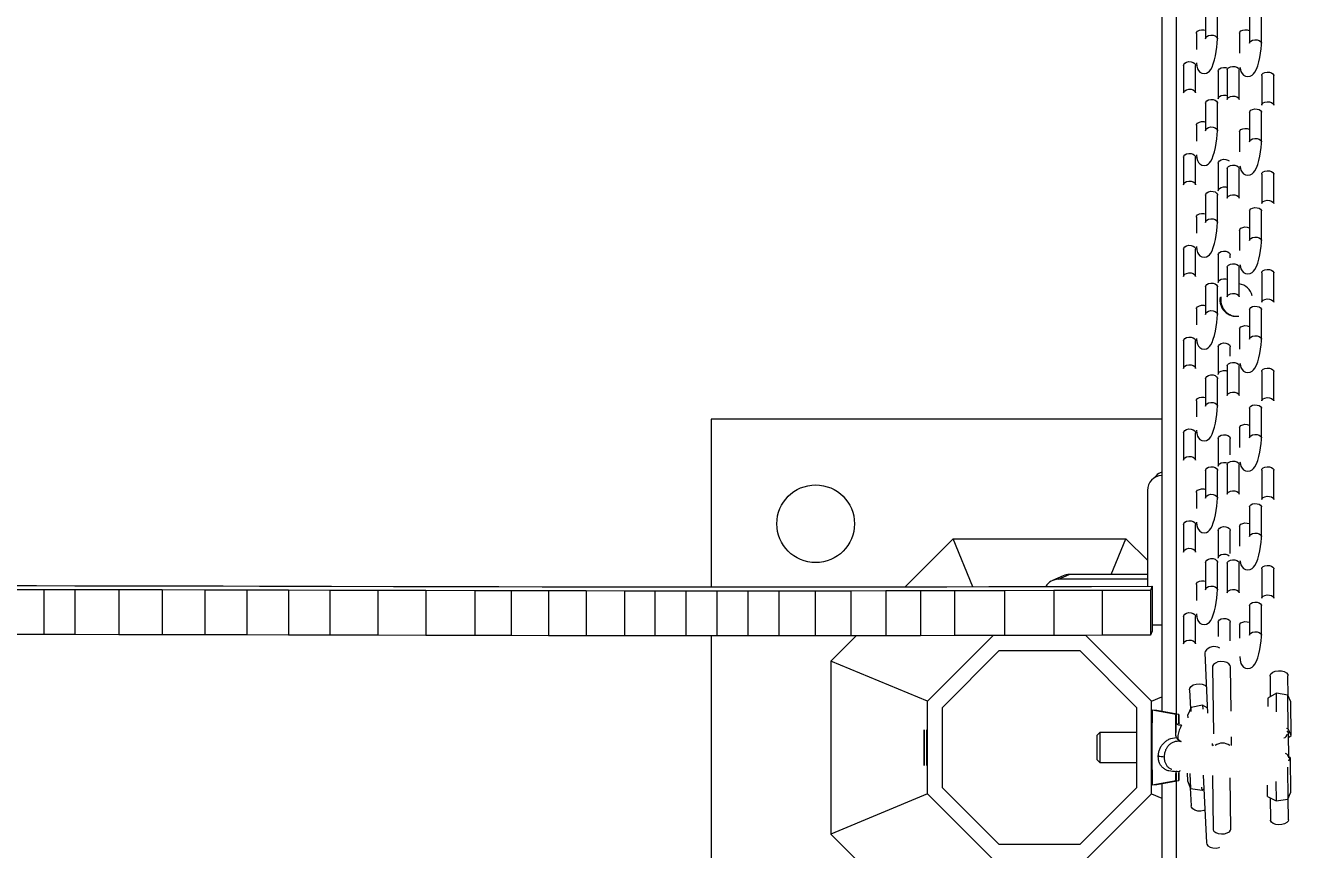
# Model space of a CAD drawing. Header units: millimetres. Extents: x -8045 to 6871, y -5915 to 5473.
# Drawn here: x -1066.6 to -641.7, y -220.4 to 55.8 of the extents above; entities that cross this region are included whole.
import ezdxf

# ---------------------------------------------------------------- set-up
doc = ezdxf.new("R2010")
doc.units = ezdxf.units.MM
for name, color, linetype in [('DIKOM_ОБЪЕКТ', 7, 'Continuous'), ('DIKOM_РАЗМЕР_ЗОНА', 7, 'Continuous'), ('DIKOM_РАЗМЕР_ОБЪЕКТА', 7, 'Continuous')]:
    doc.layers.add(name, color=color, linetype=linetype)
doc.styles.add('style1', font='arial.ttf', dxfattribs={"width": 0.8})
doc.dimstyles.new('1-50', dxfattribs={"dimtxt": 300, "dimasz": 200, "dimexe": 100, "dimexo": 0, "dimgap": 100, "dimtad": 1, "dimtxsty": 'style1', "dimcen": 200, "dimclrd": 7, "dimclre": 7, "dimclrt": 7, "dimadec": 1, "dimazin": 2, "dimtfac": 1, "dimtmove": 0, "dimatfit": 2, "dimfxl": 0, "dimlwd": 25, "dimlwe": 18, "dimarcsym": 0})

# ---------------------------------------------------------------- blocks, each defined once
blk = doc.blocks.new('*D10')
at = {"layer": 'Defpoints', "color": 0, "linetype": 'Continuous', "transparency": 16777216}
for p in [(-1653.81, 3474.95), (-5616.46, -3083.4), (491.01, -3083.4)]:
    blk.add_point(p, dxfattribs=at)
at = {"layer": 'DIKOM_РАЗМЕР_ОБЪЕКТА', "color": 7, "linetype": 'Continuous', "lineweight": 18, "transparency": 16777216}
for p, q in [((-1653.81, 3474.95), (-5716.46, 3474.95)), ((491.01, -3083.4), (-5716.46, -3083.4))]:
    blk.add_line(p, q, dxfattribs=at)
at = {"layer": 'DIKOM_РАЗМЕР_ОБЪЕКТА', "color": 7, "linetype": 'Continuous', "lineweight": 25, "transparency": 16777216}
blk.add_line((-5616.46, 3274.95), (-5616.46, -2883.4), dxfattribs=at)
at = {"layer": 'DIKOM_РАЗМЕР_ОБЪЕКТА', "color": 7, "linetype": 'Continuous', "transparency": 16777216}
for points in [[(-5649.79, 3274.95), (-5583.12, 3274.95), (-5616.46, 3474.95)], [(-5649.79, -2883.4), (-5583.12, -2883.4), (-5616.46, -3083.4)]]:
    blk.add_solid(points, dxfattribs=at)
at = {"layer": 'DIKOM_РАЗМЕР_ОБЪЕКТА', "color": 7, "linetype": 'Continuous', "lineweight": 15, "transparency": 16777216, "insert": (-5869.63, -1326.86), "char_height": 300, "attachment_point": 5, "rotation": 90, "style": 'style1'}
blk.add_mtext('6550', dxfattribs=at)
blk = doc.blocks.new('*D11')
at = {"layer": 'Defpoints', "color": 0, "transparency": 16777216}
for p in [(6870.85, -184.65), (-7019.6, -1388.73), (-7019.6, -5814.65)]:
    blk.add_point(p, dxfattribs=at)
at = {"layer": 'DIKOM_РАЗМЕР_ЗОНА', "color": 7, "lineweight": 18, "transparency": 16777216}
for p, q in [((6870.85, -184.65), (6870.85, -5914.65)), ((-7019.6, -1388.73), (-7019.6, -5914.65))]:
    blk.add_line(p, q, dxfattribs=at)
at = {"layer": 'DIKOM_РАЗМЕР_ЗОНА', "color": 7, "lineweight": 25, "transparency": 16777216}
blk.add_line((6670.85, -5814.65), (-6819.6, -5814.65), dxfattribs=at)
at = {"layer": 'DIKOM_РАЗМЕР_ЗОНА', "color": 7, "transparency": 16777216}
for points in [[(-6819.6, -5781.31), (-6819.6, -5847.98), (-7019.6, -5814.65)], [(6670.85, -5781.31), (6670.85, -5847.98), (6870.85, -5814.65)]]:
    blk.add_solid(points, dxfattribs=at)
at = {"layer": 'DIKOM_РАЗМЕР_ЗОНА', "color": 7, "transparency": 16777216, "insert": (-74.37, -5561.37), "char_height": 300, "attachment_point": 5, "style": 'style1'}
blk.add_mtext('13900', dxfattribs=at)
blk = doc.blocks.new('*D12')
at = {"layer": 'Defpoints', "color": 0, "transparency": 16777216}
for p in [(-2189.61, 5472.65), (-7595.21, -5084.97), (-495.58, -5084.97)]:
    blk.add_point(p, dxfattribs=at)
at = {"layer": 'DIKOM_РАЗМЕР_ЗОНА', "color": 7, "lineweight": 18, "transparency": 16777216}
for p, q in [((-2189.61, 5472.65), (-7695.21, 5472.65)), ((-495.58, -5084.97), (-7695.21, -5084.97))]:
    blk.add_line(p, q, dxfattribs=at)
at = {"layer": 'DIKOM_РАЗМЕР_ЗОНА', "color": 7, "lineweight": 25, "transparency": 16777216}
blk.add_line((-7595.21, 5272.65), (-7595.21, -4884.97), dxfattribs=at)
at = {"layer": 'DIKOM_РАЗМЕР_ЗОНА', "color": 7, "transparency": 16777216}
for points in [[(-7628.55, 5272.65), (-7561.88, 5272.65), (-7595.21, 5472.65)], [(-7628.55, -4884.97), (-7561.88, -4884.97), (-7595.21, -5084.97)]]:
    blk.add_solid(points, dxfattribs=at)
at = {"layer": 'DIKOM_РАЗМЕР_ЗОНА', "color": 7, "transparency": 16777216, "insert": (-7848.38, -1452.59), "char_height": 300, "attachment_point": 5, "rotation": 90, "style": 'style1'}
blk.add_mtext('10550', dxfattribs=at)

msp = doc.modelspace()

# ---------------------------------------------------------------- linework, layer by layer
at = {"layer": 'DIKOM_ОБЪЕКТ', "color": 7, "linetype": 'Continuous', "lineweight": 15}
for p, q in [((-685.854, 1413.843), (-685.854, -174.063)), ((-680.877, -174.94), (-680.877, 334.644)), ((-671.19, 60.528), (-671.19, 51.297)), ((-667.19, 51.297), (-667.19, 60.528)), ((-656.479, 59.774), (-656.479, 49.857)), ((-652.479, 49.857), (-652.479, 59.774)), ((-674.253, 53.114), (-674.253, 47.782)), ((-659.763, 53.276), (-659.763, 46.569)), ((-678.523, 42.415), (-678.523, 33.184)), ((-674.523, 33.184), (-674.523, 42.415)), ((-674.523, 42.415), (-674.523, 42.387)), ((-666.92, 40.458), (-666.92, 31.227)), ((-663.892, 40.921), (-663.892, 31.003)), ((-659.892, 31.003), (-659.892, 40.921)), ((-652.35, 39.072), (-652.35, 29.154)), ((-648.35, 29.154), (-648.35, 39.072)), ((-671.19, 29.759), (-671.19, 20.528)), ((-667.19, 20.528), (-667.19, 29.759)), ((-656.479, 26.716), (-656.479, 16.799)), ((-652.479, 16.799), (-652.479, 26.716)), ((-674.253, 22.345), (-674.253, 17.013)), ((-659.763, 20.218), (-659.763, 13.511)), ((-678.523, 11.646), (-678.523, 2.415)), ((-674.523, 2.415), (-674.523, 11.646)), ((-674.523, 11.646), (-674.523, 11.618)), ((-666.92, 9.688), (-666.92, 0.458)), ((-663.892, 7.863), (-663.892, -2.054)), ((-659.892, -2.054), (-659.892, 7.863)), ((-652.35, 6.014), (-652.35, -3.904)), ((-648.35, -3.904), (-648.35, 6.014)), ((-671.19, -1.011), (-671.19, -10.241)), ((-667.19, -10.241), (-667.19, -1.011)), ((-674.253, -8.424), (-674.253, -13.757)), ((-656.479, -6.341), (-656.479, -16.259)), ((-652.479, -16.259), (-652.479, -6.341)), ((-659.763, -12.84), (-659.763, -19.547)), ((-678.523, -19.123), (-678.523, -28.354)), ((-674.523, -28.354), (-674.523, -19.123)), ((-674.523, -19.123), (-674.523, -19.151)), ((-666.92, -21.081), (-666.92, -30.312)), ((-662.92, -22), (-662.92, -21.081)), ((-663.892, -25.195), (-663.892, -35.112)), ((-659.892, -35.112), (-659.892, -25.195)), ((-652.35, -27.044), (-652.35, -36.962)), ((-648.35, -36.962), (-648.35, -27.044)), ((-671.19, -31.78), (-671.19, -41.011)), ((-667.19, -41.011), (-667.19, -31.78)), ((-674.253, -39.193), (-674.253, -44.526)), ((-656.479, -39.399), (-656.479, -49.317)), ((-652.479, -49.317), (-652.479, -39.399)), ((-659.763, -45.898), (-659.763, -52.605)), ((-678.523, -49.893), (-678.523, -59.123)), ((-674.523, -59.123), (-674.523, -49.893)), ((-674.523, -49.893), (-674.523, -49.921)), ((-666.92, -51.85), (-666.92, -61.081)), ((-662.92, -55.057), (-662.92, -51.85)), ((-663.892, -58.253), (-663.892, -68.17)), ((-659.892, -68.17), (-659.892, -58.253)), ((-671.19, -62.549), (-671.19, -71.78)), ((-667.19, -71.78), (-667.19, -62.549)), ((-652.35, -60.102), (-652.35, -70.019)), ((-648.35, -70.019), (-648.35, -60.102)), ((-674.253, -69.963), (-674.253, -75.295)), ((-836.813, -76.157), (-836.813, -132.331)), ((-685.854, -76.157), (-836.813, -76.157)), ((-656.479, -72.457), (-656.479, -82.375)), ((-652.479, -82.375), (-652.479, -72.457)), ((-678.523, -80.662), (-678.523, -89.893)), ((-674.523, -89.893), (-674.523, -80.662)), ((-674.523, -80.662), (-674.523, -80.69)), ((-659.763, -78.955), (-659.763, -85.662)), ((-666.92, -82.619), (-666.92, -91.85)), ((-662.92, -88.115), (-662.92, -82.619)), ((-671.19, -93.318), (-671.19, -102.549)), ((-667.19, -102.549), (-667.19, -93.318)), ((-663.892, -91.311), (-663.892, -101.228)), ((-659.892, -101.228), (-659.892, -91.311)), ((-652.35, -93.16), (-652.35, -103.077)), ((-648.35, -103.077), (-648.35, -93.16)), ((-687.781, -95.054), (-689.18, -96.454)), ((-690.645, -99.99), (-690.645, -132.107)), ((-674.253, -100.732), (-674.253, -106.064)), ((-656.479, -105.515), (-656.479, -115.432)), ((-652.479, -115.432), (-652.479, -105.515)), ((-678.523, -111.431), (-678.523, -120.662)), ((-674.523, -120.662), (-674.523, -111.431)), ((-674.523, -111.431), (-674.523, -111.459)), ((-666.92, -113.388), (-666.92, -122.619)), ((-662.92, -121.173), (-662.92, -113.388)), ((-659.763, -112.013), (-659.763, -118.72)), ((-771.871, -132.286), (-755.789, -116.204)), ((-749.144, -132.244), (-755.789, -116.204)), ((-755.789, -116.204), (-697.837, -116.204)), ((-702.795, -128.172), (-697.837, -116.204)), ((-697.837, -116.204), (-690.645, -123.396)), ((-671.19, -124.088), (-671.19, -133.318)), ((-667.19, -133.318), (-667.19, -124.088)), ((-663.892, -124.368), (-663.892, -134.286)), ((-659.892, -134.286), (-659.892, -124.368)), ((-652.35, -126.218), (-652.35, -136.135)), ((-648.35, -136.135), (-648.35, -126.218)), ((-718.865, -128.602), (-722.463, -130.206)), ((-720.428, -129.773), (-716.834, -128.171)), ((-690.645, -129.774), (-720.428, -129.773)), ((-690.645, -128.172), (-716.834, -128.171)), ((-674.253, -131.501), (-674.253, -136.833)), ((-1075.757, -131.878), (-1062.807, -131.892)), ((-1060.372, -133.289), (-1070.904, -133.276)), ((-1062.807, -131.892), (-1049.973, -131.91)), ((-1050.035, -133.304), (-1060.372, -133.289)), ((-1060.372, -133.289), (-1060.372, -148.289)), ((-1035.245, -133.329), (-1050.035, -133.304)), ((-1050.035, -133.304), (-1050.035, -148.303)), ((-1049.973, -131.91), (-1037.378, -131.931)), ((-1037.378, -131.931), (-1024.888, -131.955)), ((-1020.745, -133.358), (-1035.245, -133.329)), ((-1035.245, -133.329), (-1035.245, -148.329)), ((-1024.888, -131.955), (-1012.596, -131.982)), ((-1006.483, -133.389), (-1020.745, -133.358)), ((-1020.745, -133.358), (-1020.745, -148.358)), ((-1012.596, -131.982), (-1000.311, -132.01)), ((-992.408, -133.423), (-1006.483, -133.389)), ((-1006.483, -133.389), (-1006.483, -148.389)), ((-1000.311, -132.01), (-988.153, -132.039)), ((-978.466, -133.458), (-992.408, -133.423)), ((-992.408, -133.423), (-992.408, -148.423)), ((-988.153, -132.039), (-964.028, -132.1)), ((-964.606, -133.493), (-978.466, -133.458)), ((-978.466, -133.458), (-978.466, -148.458)), ((-948.551, -133.534), (-964.606, -133.493)), ((-964.606, -133.493), (-964.606, -148.493)), ((-964.028, -132.1), (-943.265, -132.153)), ((-932.394, -133.573), (-948.551, -133.534)), ((-948.551, -133.534), (-948.551, -148.534)), ((-943.265, -132.153), (-922.286, -132.203)), ((-916.038, -133.611), (-932.394, -133.573)), ((-932.394, -133.573), (-932.394, -148.573)), ((-922.286, -132.203), (-907.994, -132.235)), ((-903.809, -133.638), (-916.038, -133.611)), ((-916.038, -133.611), (-916.038, -148.611)), ((-907.994, -132.235), (-893.443, -132.264)), ((-891.369, -133.662), (-903.809, -133.638)), ((-903.809, -133.638), (-903.809, -148.637)), ((-893.443, -132.264), (-878.599, -132.29)), ((-878.711, -133.683), (-891.369, -133.662)), ((-891.369, -133.662), (-891.369, -148.662)), ((-865.827, -133.701), (-878.711, -133.683)), ((-878.711, -133.683), (-878.711, -148.683)), ((-878.599, -132.29), (-865.805, -132.308)), ((-855.678, -133.712), (-865.827, -133.701)), ((-865.827, -133.701), (-865.827, -148.701)), ((-865.805, -132.308), (-852.778, -132.321)), ((-845.357, -133.72), (-855.678, -133.712)), ((-855.678, -133.712), (-855.678, -148.712)), ((-852.778, -132.321), (-843.752, -132.328)), ((-834.941, -133.725), (-845.357, -133.72)), ((-845.357, -133.72), (-845.357, -148.72)), ((-843.752, -132.328), (-834.647, -132.332)), ((-824.501, -133.726), (-834.941, -133.725)), ((-834.941, -133.725), (-834.941, -148.725)), ((-834.647, -132.332), (-825.514, -132.334)), ((-825.514, -132.334), (-816.578, -132.332)), ((-814.112, -133.723), (-824.501, -133.726)), ((-824.501, -133.726), (-824.501, -148.726)), ((-816.578, -132.332), (-807.675, -132.327)), ((-802.025, -133.716), (-814.112, -133.723)), ((-814.112, -133.723), (-814.112, -148.723)), ((-807.675, -132.327), (-798.85, -132.321)), ((-790.068, -133.704), (-802.025, -133.716)), ((-802.025, -133.716), (-802.025, -148.715)), ((-798.85, -132.321), (-785.41, -132.306)), ((-778.273, -133.688), (-790.068, -133.704)), ((-790.068, -133.704), (-790.068, -148.703)), ((-785.41, -132.306), (-772.216, -132.287)), ((-766.672, -133.669), (-778.273, -133.688)), ((-778.273, -133.688), (-778.273, -148.688)), ((-772.216, -132.287), (-757.892, -132.262)), ((-755.297, -133.648), (-766.672, -133.669)), ((-766.672, -133.669), (-766.672, -148.669)), ((-757.892, -132.262), (-743.836, -132.233)), ((-738.528, -133.614), (-755.297, -133.648)), ((-755.297, -133.648), (-755.297, -148.648)), ((-743.836, -132.233), (-730.014, -132.203)), ((-722.052, -133.576), (-738.528, -133.614)), ((-738.528, -133.614), (-738.528, -148.613)), ((-730.014, -132.203), (-709.42, -132.154)), ((-705.776, -133.536), (-722.052, -133.576)), ((-722.052, -133.576), (-722.052, -148.576)), ((-709.42, -132.154), (-689.029, -132.103)), ((-689.606, -133.495), (-705.776, -133.536)), ((-705.776, -133.536), (-705.776, -148.536)), ((-689.029, -132.103), (-689.606, -133.495)), ((-689.606, -133.495), (-689.606, -148.495)), ((-689.029, -132.103), (-689.029, -147.102)), ((-656.479, -138.573), (-656.479, -148.49)), ((-652.479, -148.49), (-652.479, -138.573)), ((-678.523, -142.2), (-678.523, -151.431)), ((-674.523, -151.431), (-674.523, -142.2)), ((-674.523, -142.2), (-674.523, -142.228)), ((-666.92, -144.158), (-666.92, -148.93)), ((-662.92, -150.383), (-662.92, -144.158)), ((-1060.372, -148.289), (-1070.904, -148.276)), ((-1050.035, -148.303), (-1060.372, -148.289)), ((-1035.245, -148.329), (-1050.035, -148.303)), ((-1020.745, -148.358), (-1035.245, -148.329)), ((-1006.483, -148.389), (-1020.745, -148.358)), ((-992.408, -148.423), (-1006.483, -148.389)), ((-978.466, -148.458), (-992.408, -148.423)), ((-964.606, -148.493), (-978.466, -148.458)), ((-948.551, -148.534), (-964.606, -148.493)), ((-932.394, -148.573), (-948.551, -148.534)), ((-916.038, -148.611), (-932.394, -148.573)), ((-903.809, -148.637), (-916.038, -148.611)), ((-891.369, -148.662), (-903.809, -148.637)), ((-878.711, -148.683), (-891.369, -148.662)), ((-865.827, -148.701), (-878.711, -148.683)), ((-855.678, -148.712), (-865.827, -148.701)), ((-845.357, -148.72), (-855.678, -148.712)), ((-834.941, -148.725), (-845.357, -148.72)), ((-802.025, -148.715), (-814.112, -148.723)), ((-790.068, -148.703), (-802.025, -148.715)), ((-796.766, -157.182), (-788.286, -148.701)), ((-778.273, -148.688), (-790.068, -148.703)), ((-766.672, -148.669), (-778.273, -148.688)), ((-755.297, -148.648), (-766.672, -148.669)), ((-742.346, -148.657), (-764.313, -170.624)), ((-738.528, -148.613), (-755.297, -148.648)), ((-742.346, -148.657), (-742.361, -148.621)), ((-711.28, -148.657), (-742.346, -148.657)), ((-722.052, -148.576), (-738.528, -148.613)), ((-705.776, -148.536), (-722.052, -148.576)), ((-711.28, -148.657), (-711.235, -148.549)), ((-689.313, -170.624), (-711.28, -148.657)), ((-689.606, -148.495), (-705.776, -148.536)), ((-689.029, -147.102), (-689.606, -148.495)), ((-689.029, -144.989), (-685.854, -144.989)), ((-659.763, -145.071), (-659.763, -149.546)), ((-836.813, -148.724), (-836.813, -223.589)), ((-824.501, -148.726), (-834.941, -148.725)), ((-814.112, -148.723), (-824.501, -148.726)), ((-796.766, -157.182), (-796.766, -215.133)), ((-764.313, -170.624), (-796.766, -157.182)), ((-759.313, -172.695), (-740.275, -153.657)), ((-740.275, -153.657), (-713.351, -153.657)), ((-713.351, -153.657), (-694.313, -172.695)), ((-671.345, -153.913), (-671.443, -154.455)), ((-671.443, -154.455), (-670.518, -174.676)), ((-668.817, -159.128), (-668.538, -181.577)), ((-662.632, -173.969), (-662.818, -159.053)), ((-649.581, -162.21), (-649.495, -169.114)), ((-643.499, -168.768), (-643.582, -162.136)), ((-689.313, -170.624), (-685.854, -169.191)), ((-676.548, -166.811), (-676.256, -173.201)), ((-647.463, -167.931), (-650.353, -169.613)), ((-650.353, -169.613), (-650.318, -172.43)), ((-647.386, -174.14), (-647.463, -167.931)), ((-643.591, -168.552), (-647.463, -167.931)), ((-643.451, -179.836), (-643.591, -168.552)), ((-642.609, -170.854), (-643.591, -168.552)), ((-764.313, -201.69), (-764.313, -170.624)), ((-759.313, -199.619), (-759.313, -172.695)), ((-694.313, -172.695), (-694.313, -199.619)), ((-689.313, -201.69), (-689.313, -170.624)), ((-681.081, -175.068), (-689.081, -173.657)), ((-680.152, -175.068), (-688.152, -173.657)), ((-676.052, -172.707), (-677.08, -175.194)), ((-672.17, -171.933), (-676.052, -172.707)), ((-675.989, -174.077), (-676.052, -172.707)), ((-672.17, -171.933), (-672.106, -173.324)), ((-670.6, -172.875), (-672.17, -171.933)), ((-642.469, -182.139), (-642.609, -170.854)), ((-680.127, -178.205), (-680.12, -177.437)), ((-677.032, -176.245), (-677.08, -175.194)), ((-706.581, -181.157), (-707.581, -182.157)), ((-694.313, -181.157), (-706.581, -181.157)), ((-680.245, -178.582), (-679.261, -178.63)), ((-662.49, -185.41), (-662.525, -182.546)), ((-643.451, -179.836), (-644.022, -179.745)), ((-642.469, -182.139), (-643.451, -179.836)), ((-643.241, -189.541), (-643.341, -181.481)), ((-643.326, -182.638), (-642.469, -182.139)), ((-669.021, -184.777), (-669.012, -185.505)), ((-707.581, -190.157), (-706.581, -191.157)), ((-706.581, -191.157), (-694.313, -191.157)), ((-643.314, -190.565), (-642.812, -189.496)), ((-642.812, -189.496), (-643.244, -189.276)), ((-642.812, -189.496), (-642.672, -201.336)), ((-680.025, -194.303), (-681.108, -194.198)), ((-680.717, -193.973), (-680.954, -194.246)), ((-677.377, -194.699), (-677.254, -197.347)), ((-676.457, -194.857), (-676.226, -199.834)), ((-671.96, -195.396), (-670.908, -218.046)), ((-643.782, -192.697), (-643.654, -203.428)), ((-740.275, -218.657), (-759.313, -199.619)), ((-694.313, -199.619), (-713.351, -218.657)), ((-689.081, -198.657), (-681.081, -197.247)), ((-688.162, -198.495), (-688.152, -198.657)), ((-688.152, -198.657), (-680.152, -197.247)), ((-685.854, -198.252), (-685.854, -1786.157)), ((-680.877, -706.768), (-680.877, -197.374)), ((-677.254, -197.347), (-676.226, -199.834)), ((-676.294, -199.671), (-676.014, -205.69)), ((-672.344, -200.411), (-672.387, -199.48)), ((-668.893, -195.511), (-668.68, -213.532)), ((-662.68, -213.461), (-662.884, -196.27)), ((-650.416, -202.577), (-650.461, -198.755)), ((-647.604, -197.477), (-647.526, -204.048)), ((-764.313, -201.69), (-796.766, -215.133)), ((-742.346, -223.657), (-764.313, -201.69)), ((-711.28, -223.657), (-689.313, -201.69)), ((-689.313, -201.69), (-685.854, -203.123)), ((-676.226, -199.834), (-672.344, -200.411)), ((-672.344, -200.411), (-671.746, -200.011)), ((-650.416, -202.577), (-647.526, -204.048)), ((-649.531, -203.027), (-649.443, -210.45)), ((-647.526, -204.048), (-643.654, -203.428)), ((-643.654, -203.428), (-642.672, -201.336)), ((-643.444, -210.378), (-643.529, -203.162)), ((-796.766, -215.133), (-788.273, -223.627)), ((-713.351, -218.657), (-740.275, -218.657))]:
    msp.add_line(p, q, dxfattribs=at)
at = {"layer": 'DIKOM_ОБЪЕКТ', "color": 7, "linetype": 'Continuous', "lineweight": 15, "flags": 128}
for points in [[(-674.253, 53.114), (-674.187, 53.44), (-673.845, 53.888), (-673.26, 54.219), (-672.522, 54.381), (-671.743, 54.35), (-671.19, 54.197)], [(-674.238, 43.249), (-674.122, 42.13), (-673.895, 41.302), (-673.584, 40.705), (-673.106, 40.182), (-672.434, 39.802), (-671.645, 39.671), (-670.898, 39.81), (-670.322, 40.114), (-669.864, 40.521), (-669.46, 41.052), (-669.015, 41.885), (-668.593, 42.956), (-668.192, 44.27), (-667.857, 45.659), (-667.582, 47.098), (-667.373, 48.54), (-667.24, 49.931), (-667.19, 51.297), (-667.19, 51.297)], [(-671.19, 51.297), (-671.124, 51.623), (-670.781, 52.071), (-670.196, 52.401), (-669.458, 52.563), (-668.679, 52.533), (-667.978, 52.314), (-667.462, 51.94), (-667.208, 51.468), (-667.19, 51.298)], [(-659.763, 53.276), (-659.687, 53.584), (-659.331, 53.975), (-658.736, 54.26), (-657.994, 54.395), (-657.216, 54.359), (-656.521, 54.159), (-656.479, 54.139)], [(-659.665, 41.839), (-659.633, 41.502), (-659.314, 40.337), (-658.972, 39.717), (-658.463, 39.182), (-657.771, 38.805), (-656.968, 38.68), (-656.202, 38.827), (-655.6, 39.146), (-655.106, 39.586), (-654.653, 40.186), (-654.15, 41.139), (-653.717, 42.261), (-653.318, 43.611), (-652.993, 45.032), (-652.743, 46.492), (-652.571, 47.942), (-652.486, 49.33), (-652.479, 49.857), (-652.479, 49.857)], [(-656.479, 49.856), (-656.402, 50.165), (-656.046, 50.556), (-655.452, 50.841), (-654.709, 50.975), (-653.931, 50.94), (-653.237, 50.739), (-652.731, 50.405), (-652.492, 49.987), (-652.479, 49.851)], [(-678.523, 42.415), (-678.457, 42.741), (-678.114, 43.189), (-677.529, 43.52), (-676.791, 43.682), (-676.012, 43.651)], [(-676.012, 43.651), (-675.311, 43.432), (-674.794, 43.058), (-674.541, 42.587), (-674.523, 42.415)], [(-666.92, 40.458), (-666.854, 40.784), (-666.512, 41.232), (-665.927, 41.562), (-665.189, 41.724), (-664.41, 41.693), (-663.807, 41.519)], [(-663.892, 40.921), (-663.815, 41.229), (-663.46, 41.62), (-662.865, 41.905), (-662.122, 42.039), (-661.344, 42.004), (-660.65, 41.803), (-660.145, 41.469), (-659.905, 41.051), (-659.892, 40.921)], [(-652.35, 39.072), (-652.274, 39.38), (-651.918, 39.771), (-651.323, 40.055), (-650.58, 40.19), (-649.803, 40.155), (-649.108, 39.954), (-648.603, 39.619), (-648.363, 39.201), (-648.35, 39.072)], [(-678.523, 33.183), (-678.457, 33.511), (-678.114, 33.959), (-677.529, 34.289), (-676.791, 34.451), (-676.012, 34.42), (-675.311, 34.201), (-674.794, 33.827), (-674.541, 33.356), (-674.523, 33.194)], [(-671.19, 29.759), (-671.124, 30.085), (-670.781, 30.533), (-670.196, 30.863), (-669.458, 31.025), (-668.679, 30.994)], [(-668.679, 30.994), (-667.978, 30.775), (-667.462, 30.402), (-667.208, 29.93), (-667.19, 29.759)], [(-666.92, 31.208), (-666.854, 31.553), (-666.512, 32.001), (-665.927, 32.331), (-665.189, 32.493), (-664.41, 32.463), (-663.892, 32.323)], [(-663.892, 31.003), (-663.815, 31.312), (-663.46, 31.703), (-662.865, 31.987), (-662.122, 32.122), (-661.344, 32.087), (-660.65, 31.886), (-660.145, 31.551), (-659.905, 31.133), (-659.892, 30.999)], [(-652.35, 29.154), (-652.274, 29.462), (-651.918, 29.853), (-651.323, 30.138), (-650.58, 30.273), (-649.803, 30.237), (-649.108, 30.037), (-648.603, 29.702), (-648.363, 29.284), (-648.35, 29.155)], [(-656.479, 26.716), (-656.402, 27.025), (-656.046, 27.416), (-655.452, 27.7), (-654.709, 27.835), (-653.931, 27.799)], [(-653.931, 27.799), (-653.237, 27.599), (-652.731, 27.264), (-652.492, 26.846), (-652.479, 26.716)], [(-674.253, 22.345), (-674.187, 22.671), (-673.845, 23.119), (-673.26, 23.449), (-672.522, 23.611), (-671.743, 23.581), (-671.19, 23.427)], [(-671.19, 20.528), (-671.124, 20.854), (-670.781, 21.302), (-670.196, 21.632), (-669.458, 21.794), (-668.679, 21.763), (-667.978, 21.545), (-667.462, 21.171), (-667.208, 20.699), (-667.19, 20.528)], [(-659.763, 20.218), (-659.687, 20.526), (-659.331, 20.917), (-658.736, 21.202), (-657.994, 21.337), (-657.216, 21.301), (-656.521, 21.101), (-656.479, 21.081)], [(-674.238, 12.48), (-674.122, 11.361), (-673.895, 10.533), (-673.584, 9.936), (-673.106, 9.412), (-672.434, 9.032), (-671.645, 8.902), (-670.898, 9.041), (-670.322, 9.345), (-669.864, 9.752), (-669.46, 10.283), (-669.015, 11.115), (-668.593, 12.187), (-668.192, 13.5), (-667.857, 14.89), (-667.582, 16.329), (-667.373, 17.771), (-667.24, 19.162), (-667.19, 20.528), (-667.19, 20.528)], [(-656.479, 16.798), (-656.402, 17.107), (-656.046, 17.498), (-655.452, 17.783), (-654.709, 17.918), (-653.931, 17.882), (-653.237, 17.682), (-652.731, 17.347), (-652.492, 16.929), (-652.479, 16.793)], [(-678.523, 11.646), (-678.457, 11.972), (-678.114, 12.42), (-677.529, 12.75), (-676.791, 12.912), (-676.012, 12.882)], [(-676.012, 12.882), (-675.311, 12.663), (-674.794, 12.289), (-674.541, 11.817), (-674.523, 11.646)], [(-659.665, 8.781), (-659.633, 8.445), (-659.314, 7.279), (-658.972, 6.659), (-658.463, 6.124), (-657.771, 5.747), (-656.968, 5.622), (-656.202, 5.769), (-655.6, 6.088), (-655.106, 6.529), (-654.653, 7.128), (-654.15, 8.081), (-653.717, 9.203), (-653.318, 10.553), (-652.993, 11.974), (-652.743, 13.434), (-652.571, 14.884), (-652.486, 16.272), (-652.479, 16.799), (-652.479, 16.799)], [(-666.92, 9.688), (-666.854, 10.015), (-666.512, 10.463), (-665.927, 10.793), (-665.189, 10.955), (-664.41, 10.924), (-663.709, 10.705), (-663.285, 10.424)], [(-663.892, 7.863), (-663.815, 8.171), (-663.46, 8.562), (-662.865, 8.847), (-662.122, 8.982), (-661.344, 8.946), (-660.65, 8.746), (-660.145, 8.411), (-659.905, 7.993), (-659.892, 7.863)], [(-652.35, 6.014), (-652.274, 6.322), (-651.918, 6.713), (-651.323, 6.997), (-650.58, 7.132), (-649.803, 7.097), (-649.108, 6.896), (-648.603, 6.562), (-648.363, 6.143), (-648.35, 6.014)], [(-678.523, 2.414), (-678.457, 2.741), (-678.114, 3.189), (-677.529, 3.52), (-676.791, 3.682), (-676.012, 3.651), (-675.311, 3.432), (-674.794, 3.058), (-674.541, 2.587), (-674.523, 2.425)], [(-671.19, -1.011), (-671.124, -0.684), (-670.781, -0.236), (-670.196, 0.094), (-669.458, 0.256), (-668.679, 0.225)], [(-668.679, 0.225), (-667.978, 0.006), (-667.462, -0.368), (-667.208, -0.839), (-667.19, -1.011)], [(-666.92, 0.439), (-666.854, 0.784), (-666.512, 1.232), (-665.927, 1.562), (-665.189, 1.724), (-664.41, 1.693), (-663.892, 1.554)], [(-663.892, -2.055), (-663.815, -1.746), (-663.46, -1.355), (-662.865, -1.071), (-662.122, -0.936), (-661.344, -0.971), (-660.65, -1.172), (-660.145, -1.506), (-659.905, -1.925), (-659.892, -2.059)], [(-652.35, -3.904), (-652.274, -3.595), (-651.918, -3.204), (-651.323, -2.92), (-650.58, -2.785), (-649.803, -2.821), (-649.108, -3.021), (-648.603, -3.356), (-648.363, -3.774), (-648.35, -3.903)], [(-674.253, -8.424), (-674.187, -8.098), (-673.845, -7.65), (-673.26, -7.32), (-672.522, -7.158), (-671.743, -7.189), (-671.19, -7.342)], [(-656.479, -6.341), (-656.402, -6.033), (-656.046, -5.642), (-655.452, -5.358), (-654.709, -5.223), (-653.931, -5.258)], [(-653.931, -5.258), (-653.237, -5.459), (-652.731, -5.794), (-652.492, -6.212), (-652.479, -6.341)], [(-674.238, -18.29), (-674.122, -19.408), (-673.895, -20.236), (-673.584, -20.834), (-673.106, -21.357), (-672.434, -21.737), (-671.645, -21.868), (-670.898, -21.728), (-670.322, -21.424), (-669.864, -21.017), (-669.46, -20.486), (-669.015, -19.654), (-668.593, -18.582), (-668.192, -17.269), (-667.857, -15.88), (-667.582, -14.44), (-667.373, -12.998), (-667.24, -11.608), (-667.19, -10.241), (-667.19, -10.241)], [(-671.19, -10.242), (-671.124, -9.915), (-670.781, -9.467), (-670.196, -9.137), (-669.458, -8.975), (-668.679, -9.006), (-667.978, -9.225), (-667.462, -9.598), (-667.208, -10.07), (-667.19, -10.241)], [(-659.763, -12.84), (-659.687, -12.531), (-659.331, -12.14), (-658.736, -11.856), (-657.994, -11.721), (-657.216, -11.757), (-656.521, -11.957), (-656.479, -11.977)], [(-659.665, -24.276), (-659.633, -24.613), (-659.314, -25.779), (-658.972, -26.399), (-658.463, -26.934), (-657.771, -27.311), (-656.968, -27.436), (-656.202, -27.289), (-655.6, -26.969), (-655.106, -26.529), (-654.653, -25.93), (-654.15, -24.977), (-653.717, -23.854), (-653.318, -22.505), (-652.993, -21.083), (-652.743, -19.624), (-652.571, -18.174), (-652.486, -16.786), (-652.479, -16.259), (-652.479, -16.259)], [(-656.479, -16.26), (-656.402, -15.951), (-656.046, -15.56), (-655.452, -15.275), (-654.709, -15.14), (-653.931, -15.176), (-653.237, -15.376), (-652.731, -15.711), (-652.492, -16.129), (-652.479, -16.264)], [(-678.523, -19.123), (-678.457, -18.797), (-678.114, -18.349), (-677.529, -18.019), (-676.791, -17.857), (-676.012, -17.888)], [(-676.012, -17.888), (-675.311, -18.107), (-674.794, -18.48), (-674.541, -18.952), (-674.523, -19.123)], [(-666.92, -21.081), (-666.854, -20.755), (-666.512, -20.307), (-665.927, -19.976), (-665.189, -19.814), (-664.41, -19.845), (-663.709, -20.064), (-663.192, -20.438), (-662.939, -20.909), (-662.92, -21.081)], [(-663.892, -25.195), (-663.815, -24.887), (-663.46, -24.496), (-662.865, -24.211), (-662.122, -24.076), (-661.344, -24.112), (-660.65, -24.312), (-660.145, -24.647), (-659.905, -25.065), (-659.892, -25.195)], [(-678.523, -28.355), (-678.457, -28.028), (-678.114, -27.58), (-677.529, -27.25), (-676.791, -27.088), (-676.012, -27.118), (-675.311, -27.337), (-674.794, -27.711), (-674.541, -28.183), (-674.523, -28.344)], [(-666.92, -30.331), (-666.854, -29.985), (-666.512, -29.537), (-665.927, -29.207), (-665.189, -29.045), (-664.41, -29.076), (-663.892, -29.216)], [(-652.35, -27.044), (-652.274, -26.736), (-651.918, -26.345), (-651.323, -26.06), (-650.58, -25.926), (-649.803, -25.961), (-649.108, -26.162), (-648.603, -26.496), (-648.363, -26.914), (-648.35, -27.044)], [(-671.19, -31.78), (-671.124, -31.454), (-670.781, -31.006), (-670.196, -30.675), (-669.458, -30.513), (-668.679, -30.544)], [(-668.679, -30.544), (-667.978, -30.763), (-667.462, -31.137), (-667.208, -31.608), (-667.19, -31.78)], [(-674.253, -39.194), (-674.187, -38.867), (-673.845, -38.419), (-673.26, -38.089), (-672.522, -37.927), (-671.743, -37.958), (-671.19, -38.111)], [(-663.892, -35.113), (-663.815, -34.804), (-663.46, -34.413), (-662.865, -34.128), (-662.122, -33.994), (-661.344, -34.029), (-660.65, -34.23), (-660.145, -34.564), (-659.905, -34.983), (-659.892, -35.117)], [(-652.35, -36.961), (-652.274, -36.653), (-651.918, -36.262), (-651.323, -35.978), (-650.58, -35.843), (-649.803, -35.878), (-649.108, -36.079), (-648.603, -36.414), (-648.363, -36.832), (-648.35, -36.961)], [(-674.238, -49.059), (-674.122, -50.177), (-673.895, -51.006), (-673.584, -51.603), (-673.106, -52.126), (-672.434, -52.506), (-671.645, -52.637), (-670.898, -52.497), (-670.322, -52.193), (-669.864, -51.786), (-669.46, -51.255), (-669.015, -50.423), (-668.593, -49.352), (-668.192, -48.038), (-667.857, -46.649), (-667.582, -45.21), (-667.373, -43.768), (-667.24, -42.377), (-667.19, -41.011), (-667.19, -41.011)], [(-671.19, -41.011), (-671.124, -40.684), (-670.781, -40.236), (-670.196, -39.906), (-669.458, -39.744), (-668.679, -39.775), (-667.978, -39.994), (-667.462, -40.368), (-667.208, -40.839), (-667.19, -41.01)], [(-656.479, -39.399), (-656.402, -39.091), (-656.046, -38.7), (-655.452, -38.416), (-654.709, -38.281), (-653.931, -38.316)], [(-653.931, -38.316), (-653.237, -38.517), (-652.731, -38.851), (-652.492, -39.27), (-652.479, -39.399)], [(-659.763, -45.897), (-659.687, -45.589), (-659.331, -45.198), (-658.736, -44.914), (-657.994, -44.779), (-657.216, -44.814), (-656.521, -45.015), (-656.479, -45.034)], [(-678.523, -49.893), (-678.457, -49.566), (-678.114, -49.118), (-677.529, -48.788), (-676.791, -48.626), (-676.012, -48.657)], [(-676.012, -48.657), (-675.311, -48.876), (-674.794, -49.25), (-674.541, -49.721), (-674.523, -49.893)], [(-666.92, -51.85), (-666.854, -51.524), (-666.512, -51.076), (-665.927, -50.746), (-665.189, -50.584), (-664.41, -50.614), (-663.709, -50.833), (-663.192, -51.207), (-662.939, -51.679), (-662.92, -51.85)], [(-659.665, -57.334), (-659.633, -57.671), (-659.314, -58.836), (-658.972, -59.457), (-658.463, -59.992), (-657.771, -60.369), (-656.968, -60.494), (-656.202, -60.347), (-655.6, -60.027), (-655.106, -59.587), (-654.653, -58.987), (-654.15, -58.035), (-653.717, -56.912), (-653.318, -55.563), (-652.993, -54.141), (-652.743, -52.682), (-652.571, -51.232), (-652.486, -49.844), (-652.479, -49.317), (-652.479, -49.317)], [(-656.479, -49.317), (-656.402, -49.008), (-656.046, -48.618), (-655.452, -48.333), (-654.709, -48.198), (-653.931, -48.234), (-653.237, -48.434), (-652.731, -48.769), (-652.492, -49.187), (-652.479, -49.322)], [(-678.523, -59.124), (-678.457, -58.797), (-678.114, -58.349), (-677.529, -58.019), (-676.791, -57.857), (-676.012, -57.888), (-675.311, -58.107), (-674.794, -58.48), (-674.541, -58.952), (-674.523, -59.114)], [(-663.892, -58.253), (-663.815, -57.944), (-663.46, -57.553), (-662.865, -57.269), (-662.122, -57.134), (-661.344, -57.17), (-660.65, -57.37), (-660.145, -57.705), (-659.905, -58.123), (-659.892, -58.253)], [(-652.35, -60.102), (-652.274, -59.794), (-651.918, -59.403), (-651.323, -59.118), (-650.58, -58.983), (-649.803, -59.019), (-649.108, -59.219), (-648.603, -59.554), (-648.363, -59.972), (-648.35, -60.102)], [(-671.19, -62.549), (-671.124, -62.223), (-670.781, -61.775), (-670.196, -61.445), (-669.458, -61.283), (-668.679, -61.313)], [(-668.679, -61.313), (-667.978, -61.532), (-667.462, -61.906), (-667.208, -62.378), (-667.19, -62.549)], [(-666.92, -61.1), (-666.854, -60.755), (-666.512, -60.307), (-665.927, -59.976), (-665.189, -59.814), (-664.41, -59.845), (-663.892, -59.985)], [(-663.892, -68.171), (-663.815, -67.862), (-663.46, -67.471), (-662.865, -67.186), (-662.122, -67.052), (-661.344, -67.087), (-660.65, -67.287), (-660.145, -67.622), (-659.905, -68.04), (-659.892, -68.175)], [(-674.253, -69.963), (-674.187, -69.636), (-673.845, -69.188), (-673.26, -68.858), (-672.522, -68.696), (-671.743, -68.727), (-671.19, -68.88)], [(-674.238, -79.828), (-674.122, -80.947), (-673.895, -81.775), (-673.584, -82.372), (-673.106, -82.895), (-672.434, -83.275), (-671.645, -83.406), (-670.898, -83.267), (-670.322, -82.963), (-669.864, -82.555), (-669.46, -82.024), (-669.015, -81.192), (-668.593, -80.121), (-668.192, -78.807), (-667.857, -77.418), (-667.582, -75.979), (-667.373, -74.537), (-667.24, -73.146), (-667.19, -71.78), (-667.19, -71.78)], [(-671.19, -71.78), (-671.124, -71.454), (-670.781, -71.006), (-670.196, -70.675), (-669.458, -70.513), (-668.679, -70.544), (-667.978, -70.763), (-667.462, -71.137), (-667.208, -71.608), (-667.19, -71.779)], [(-656.479, -72.457), (-656.402, -72.149), (-656.046, -71.758), (-655.452, -71.473), (-654.709, -71.339), (-653.931, -71.374)], [(-653.931, -71.374), (-653.237, -71.575), (-652.731, -71.909), (-652.492, -72.328), (-652.479, -72.457)], [(-652.35, -70.019), (-652.274, -69.711), (-651.918, -69.32), (-651.323, -69.036), (-650.58, -68.901), (-649.803, -68.936), (-649.108, -69.137), (-648.603, -69.472), (-648.363, -69.89), (-648.35, -70.019)], [(-678.523, -80.662), (-678.457, -80.336), (-678.114, -79.888), (-677.529, -79.557), (-676.791, -79.395), (-676.012, -79.426)], [(-676.012, -79.426), (-675.311, -79.645), (-674.794, -80.019), (-674.541, -80.49), (-674.523, -80.662)], [(-659.763, -78.955), (-659.687, -78.647), (-659.331, -78.256), (-658.736, -77.972), (-657.994, -77.837), (-657.216, -77.872), (-656.521, -78.073), (-656.479, -78.092)], [(-666.92, -82.619), (-666.854, -82.293), (-666.512, -81.845), (-665.927, -81.515), (-665.189, -81.353), (-664.41, -81.384), (-663.709, -81.603), (-663.192, -81.976), (-662.939, -82.448), (-662.92, -82.619)], [(-659.665, -90.392), (-659.633, -90.729), (-659.314, -91.894), (-658.972, -92.514), (-658.463, -93.049), (-657.771, -93.427), (-656.968, -93.551), (-656.202, -93.405), (-655.6, -93.085), (-655.106, -92.645), (-654.653, -92.045), (-654.15, -91.092), (-653.717, -89.97), (-653.318, -88.62), (-652.993, -87.199), (-652.743, -85.74), (-652.571, -84.29), (-652.486, -82.902), (-652.479, -82.375), (-652.479, -82.375)], [(-656.479, -82.375), (-656.402, -82.066), (-656.046, -81.675), (-655.452, -81.391), (-654.709, -81.256), (-653.931, -81.292), (-653.237, -81.492), (-652.731, -81.827), (-652.492, -82.245), (-652.479, -82.38)], [(-678.523, -89.894), (-678.457, -89.566), (-678.114, -89.118), (-677.529, -88.788), (-676.791, -88.626), (-676.012, -88.657), (-675.311, -88.876), (-674.794, -89.25), (-674.541, -89.721), (-674.523, -89.883)], [(-671.19, -93.318), (-671.124, -92.992), (-670.781, -92.544), (-670.196, -92.214), (-669.458, -92.052), (-668.679, -92.083)], [(-668.679, -92.083), (-667.978, -92.302), (-667.462, -92.675), (-667.208, -93.147), (-667.19, -93.318)], [(-666.92, -91.869), (-666.854, -91.524), (-666.512, -91.076), (-665.927, -90.746), (-665.189, -90.584), (-664.41, -90.614), (-663.819, -90.783)], [(-663.892, -91.311), (-663.815, -91.002), (-663.46, -90.611), (-662.865, -90.327), (-662.122, -90.192), (-661.344, -90.228), (-660.65, -90.428), (-660.145, -90.763), (-659.905, -91.181), (-659.892, -91.311)], [(-652.35, -93.16), (-652.274, -92.852), (-651.918, -92.461), (-651.323, -92.176), (-650.58, -92.041), (-649.803, -92.077), (-649.108, -92.277), (-648.603, -92.612), (-648.363, -93.03), (-648.35, -93.16)], [(-674.253, -100.732), (-674.187, -100.406), (-673.845, -99.958), (-673.26, -99.628), (-672.522, -99.466), (-671.743, -99.496), (-671.19, -99.65)], [(-671.19, -102.549), (-671.124, -102.223), (-670.781, -101.775), (-670.196, -101.445), (-669.458, -101.283), (-668.679, -101.313), (-667.978, -101.532), (-667.462, -101.906), (-667.208, -102.378), (-667.19, -102.549)], [(-663.892, -101.229), (-663.815, -100.92), (-663.46, -100.529), (-662.865, -100.244), (-662.122, -100.109), (-661.344, -100.145), (-660.65, -100.345), (-660.145, -100.68), (-659.905, -101.098), (-659.892, -101.233)], [(-652.35, -103.077), (-652.274, -102.769), (-651.918, -102.378), (-651.323, -102.093), (-650.58, -101.959), (-649.803, -101.994), (-649.108, -102.195), (-648.603, -102.529), (-648.363, -102.948), (-648.35, -103.077)], [(-674.238, -110.597), (-674.122, -111.716), (-673.895, -112.544), (-673.584, -113.141), (-673.106, -113.665), (-672.434, -114.045), (-671.645, -114.175), (-670.898, -114.036), (-670.322, -113.732), (-669.864, -113.325), (-669.46, -112.794), (-669.015, -111.962), (-668.593, -110.89), (-668.192, -109.576), (-667.857, -108.187), (-667.582, -106.748), (-667.373, -105.306), (-667.24, -103.915), (-667.19, -102.549), (-667.19, -102.549)], [(-656.479, -105.515), (-656.402, -105.207), (-656.046, -104.816), (-655.452, -104.531), (-654.709, -104.397), (-653.931, -104.432)], [(-653.931, -104.432), (-653.237, -104.632), (-652.731, -104.967), (-652.492, -105.385), (-652.479, -105.515)], [(-678.523, -111.431), (-678.457, -111.105), (-678.114, -110.657), (-677.529, -110.327), (-676.791, -110.165), (-676.012, -110.195)], [(-676.012, -110.195), (-675.311, -110.414), (-674.794, -110.788), (-674.541, -111.26), (-674.523, -111.431)], [(-666.92, -113.388), (-666.854, -113.062), (-666.512, -112.614), (-665.927, -112.284), (-665.189, -112.122), (-664.41, -112.153), (-663.709, -112.372), (-663.192, -112.745), (-662.939, -113.217), (-662.92, -113.388)], [(-659.763, -112.013), (-659.687, -111.705), (-659.331, -111.314), (-658.736, -111.029), (-657.994, -110.895), (-657.216, -110.93), (-656.521, -111.131), (-656.479, -111.15)], [(-656.479, -115.433), (-656.402, -115.124), (-656.046, -114.733), (-655.452, -114.449), (-654.709, -114.314), (-653.931, -114.349), (-653.237, -114.55), (-652.731, -114.885), (-652.492, -115.303), (-652.479, -115.438)], [(-659.665, -123.45), (-659.633, -123.787), (-659.314, -124.952), (-658.972, -125.572), (-658.463, -126.107), (-657.771, -126.485), (-656.968, -126.609), (-656.202, -126.462), (-655.6, -126.143), (-655.106, -125.703), (-654.653, -125.103), (-654.15, -124.15), (-653.717, -123.028), (-653.318, -121.678), (-652.993, -120.257), (-652.743, -118.797), (-652.571, -117.347), (-652.486, -115.96), (-652.479, -115.432), (-652.479, -115.432)], [(-678.523, -120.663), (-678.457, -120.336), (-678.114, -119.888), (-677.529, -119.557), (-676.791, -119.395), (-676.012, -119.426), (-675.311, -119.645), (-674.794, -120.019), (-674.541, -120.49), (-674.523, -120.652)], [(-671.19, -124.088), (-671.124, -123.761), (-670.781, -123.313), (-670.196, -122.983), (-669.458, -122.821), (-668.679, -122.852)], [(-668.679, -122.852), (-667.978, -123.071), (-667.462, -123.445), (-667.208, -123.916), (-667.19, -124.088)], [(-666.92, -122.638), (-666.854, -122.293), (-666.512, -121.845), (-665.927, -121.515), (-665.189, -121.353), (-664.41, -121.384), (-663.709, -121.603), (-663.308, -121.863)], [(-663.892, -124.368), (-663.815, -124.06), (-663.46, -123.669), (-662.865, -123.385), (-662.122, -123.25), (-661.344, -123.285), (-660.65, -123.486), (-660.145, -123.821), (-659.905, -124.239), (-659.892, -124.368)], [(-652.35, -126.218), (-652.274, -125.91), (-651.918, -125.519), (-651.323, -125.234), (-650.58, -125.099), (-649.803, -125.135), (-649.108, -125.335), (-648.603, -125.67), (-648.363, -126.088), (-648.35, -126.218)], [(-674.253, -131.501), (-674.187, -131.175), (-673.845, -130.727), (-673.26, -130.397), (-672.522, -130.235), (-671.743, -130.266), (-671.19, -130.419)], [(-674.238, -141.366), (-674.122, -142.485), (-673.895, -143.313), (-673.584, -143.911), (-673.106, -144.434), (-672.434, -144.814), (-671.645, -144.944), (-670.898, -144.805), (-670.322, -144.501), (-669.864, -144.094), (-669.46, -143.563), (-669.015, -142.731), (-668.593, -141.659), (-668.192, -140.346), (-667.857, -138.957), (-667.582, -137.517), (-667.373, -136.075), (-667.24, -134.685), (-667.19, -133.318), (-667.19, -133.318)], [(-671.19, -133.319), (-671.124, -132.992), (-670.781, -132.544), (-670.196, -132.214), (-669.458, -132.052), (-668.679, -132.083), (-667.978, -132.302), (-667.462, -132.675), (-667.208, -133.147), (-667.19, -133.318)], [(-663.892, -134.286), (-663.815, -133.978), (-663.46, -133.587), (-662.865, -133.302), (-662.122, -133.167), (-661.344, -133.203), (-660.65, -133.403), (-660.145, -133.738), (-659.905, -134.156), (-659.892, -134.29)], [(-652.35, -136.135), (-652.274, -135.827), (-651.918, -135.436), (-651.323, -135.151), (-650.58, -135.017), (-649.803, -135.052), (-649.108, -135.252), (-648.603, -135.587), (-648.363, -136.005), (-648.35, -136.135)], [(-656.479, -138.573), (-656.402, -138.265), (-656.046, -137.874), (-655.452, -137.589), (-654.709, -137.454), (-653.931, -137.49)], [(-653.931, -137.49), (-653.237, -137.69), (-652.731, -138.025), (-652.492, -138.443), (-652.479, -138.573)], [(-678.523, -142.2), (-678.457, -141.874), (-678.114, -141.426), (-677.529, -141.096), (-676.791, -140.934), (-676.012, -140.965)], [(-676.012, -140.965), (-675.311, -141.184), (-674.794, -141.557), (-674.541, -142.029), (-674.523, -142.2)], [(-666.92, -144.158), (-666.854, -143.831), (-666.512, -143.383), (-665.927, -143.053), (-665.189, -142.891), (-664.41, -142.922), (-663.709, -143.141), (-663.192, -143.515), (-662.939, -143.986), (-662.92, -144.158)], [(-659.763, -145.071), (-659.687, -144.763), (-659.331, -144.372), (-658.736, -144.087), (-657.994, -143.953), (-657.216, -143.988), (-656.521, -144.188), (-656.479, -144.208)], [(-659.75, -155.636), (-659.75, -155.645), (-659.633, -156.845), (-659.314, -158.01), (-658.972, -158.63), (-658.463, -159.165), (-657.771, -159.542), (-656.968, -159.667), (-656.202, -159.52), (-655.6, -159.201), (-655.106, -158.761), (-654.653, -158.161), (-654.15, -157.208), (-653.717, -156.086), (-653.318, -154.736), (-652.993, -153.315), (-652.743, -151.855), (-652.571, -150.405), (-652.486, -149.018), (-652.479, -148.49), (-652.479, -148.49)], [(-656.479, -148.491), (-656.402, -148.182), (-656.046, -147.791), (-655.452, -147.507), (-654.709, -147.372), (-653.931, -147.407), (-653.237, -147.608), (-652.731, -147.942), (-652.492, -148.361), (-652.479, -148.496)], [(-678.523, -151.432), (-678.457, -151.105), (-678.114, -150.657), (-677.529, -150.327), (-676.791, -150.165), (-676.012, -150.195), (-675.311, -150.414), (-674.794, -150.788), (-674.541, -151.26), (-674.523, -151.421)], [(-662.818, -159.053), (-662.908, -158.634), (-663.334, -158.075), (-664.059, -157.638), (-664.997, -157.377), (-666.033, -157.322), (-667.044, -157.48), (-667.906, -157.833), (-668.517, -158.338), (-668.802, -158.933), (-668.817, -159.128)], [(-649.581, -162.21), (-649.565, -162.015), (-649.28, -161.42), (-648.67, -160.915), (-647.807, -160.563), (-646.797, -160.404), (-645.761, -160.459), (-644.823, -160.72), (-644.098, -161.157), (-643.672, -161.716), (-643.582, -162.136)], [(-676.549, -166.81), (-676.45, -166.269), (-676.014, -165.659), (-675.28, -165.172), (-674.338, -164.866), (-673.301, -164.778), (-672.294, -164.918), (-671.439, -165.271), (-670.929, -165.683)], [(-689.095, -174.057), (-689.105, -174.761), (-689.113, -175.794), (-689.121, -177.124), (-689.127, -178.714), (-689.133, -180.518), (-689.136, -182.484), (-689.138, -184.556), (-689.139, -186.675), (-689.138, -188.778), (-689.135, -190.806), (-689.13, -192.7), (-689.124, -194.406), (-689.117, -195.874), (-689.109, -197.063), (-689.1, -197.939), (-689.091, -198.475), (-689.081, -198.657), (-689.081, -198.657)], [(-689.081, -173.657), (-689.086, -173.701), (-689.095, -174.057)], [(-688.152, -173.657), (-688.158, -173.71), (-688.162, -173.819)], [(-681.128, -181.942), (-681.124, -180.123), (-681.118, -178.511), (-681.111, -177.161), (-681.103, -176.12), (-681.094, -175.423), (-681.084, -175.094), (-681.075, -175.144), (-681.066, -175.572), (-681.057, -176.363), (-681.049, -177.49)], [(-680.188, -178.135), (-680.183, -177.211), (-680.175, -176.156), (-680.166, -175.444), (-680.156, -175.1), (-680.147, -175.134), (-680.137, -175.547), (-680.128, -176.324), (-680.12, -177.437)], [(-765.446, -186.157), (-765.447, -187.649), (-765.449, -189.048), (-765.453, -190.265), (-765.459, -191.223), (-765.465, -191.864), (-765.472, -192.145), (-765.479, -192.051), (-765.485, -191.586), (-765.491, -190.78), (-765.496, -189.684), (-765.5, -188.366), (-765.501, -186.909), (-765.501, -185.405), (-765.5, -183.949), (-765.496, -182.631), (-765.491, -181.534), (-765.485, -180.728), (-765.479, -180.264), (-765.472, -180.169), (-765.465, -180.451), (-765.459, -181.091), (-765.453, -182.05), (-765.449, -183.267), (-765.447, -184.665), (-765.446, -186.157)], [(-764.517, -186.157), (-764.518, -187.649), (-764.521, -189.048), (-764.525, -190.265), (-764.53, -191.223), (-764.536, -191.864), (-764.543, -192.145), (-764.55, -192.051), (-764.557, -191.586), (-764.563, -190.78), (-764.568, -189.684), (-764.571, -188.366), (-764.573, -186.909), (-764.573, -185.405), (-764.571, -183.949), (-764.568, -182.631), (-764.563, -181.534), (-764.557, -180.728), (-764.55, -180.264), (-764.543, -180.169), (-764.536, -180.451), (-764.53, -181.091), (-764.525, -182.05), (-764.521, -183.267), (-764.518, -184.665), (-764.517, -186.157)], [(-643.341, -181.481), (-643.431, -181.061), (-643.844, -180.514)], [(-681.048, -194.662), (-681.051, -195.153), (-681.059, -196.195), (-681.068, -196.892), (-681.077, -197.221), (-681.087, -197.171), (-681.096, -196.743), (-681.105, -195.952), (-681.113, -194.825)], [(-680.12, -194.726), (-680.122, -195.104), (-680.13, -196.158), (-680.139, -196.87), (-680.148, -197.215), (-680.158, -197.18), (-680.167, -196.768), (-680.176, -195.991), (-680.184, -194.877)], [(-671.415, -207.146), (-671.76, -207.277), (-672.766, -207.476), (-673.803, -207.443), (-674.745, -207.182), (-675.479, -206.724), (-675.916, -206.125), (-676.014, -205.691)], [(-645.623, -211.947), (-646.659, -212.012), (-647.67, -211.885), (-648.532, -211.581), (-649.143, -211.135), (-649.428, -210.603), (-649.443, -210.45)], [(-643.444, -210.378), (-643.534, -210.78), (-643.96, -211.291), (-644.686, -211.696), (-645.623, -211.947)], [(-668.68, -213.532), (-668.664, -213.685), (-668.379, -214.218), (-667.768, -214.663), (-666.906, -214.967), (-665.896, -215.095), (-664.859, -215.029)], [(-664.859, -215.029), (-663.922, -214.778), (-663.196, -214.373), (-662.771, -213.862), (-662.68, -213.461)], [(-670.908, -218.046), (-670.81, -218.481), (-670.373, -219.08), (-669.64, -219.538), (-668.698, -219.799), (-667.661, -219.832), (-666.654, -219.633), (-666.518, -219.586)]]:
    msp.add_lwpolyline(points, dxfattribs=at)
at = {"layer": 'DIKOM_ОБЪЕКТ', "color": 7, "linetype": 'Continuous', "lineweight": 15}
msp.add_circle((-801.813, -111.157), 13, dxfattribs=at)
for centre, radius, start, end in [((-660.877, -36.157), 5.5, 14.59337, 79.67892), ((-660.877, -36.157), 5.5, 170.85256, 278.81379), ((-660.859, -36.157), 5.5, 170.73741, 269.99966), ((-660.664, -36.157), 5.5, 169.54915, 269.99965), ((-660.645, -36.157), 5.5, 169.41352, 268.79044), ((-660.645, -36.157), 5.5, 169.4213, 268.79025), ((-660.622, -36.157), 5.5, 169.26963, 268.66943), ((-685.645, -99.99), 5, 92.39357, 180.00008), ((-720.428, -134.772), 5, 89.99792, 148.90346), ((-668.315, -156.056), 3.711, 59.31821, 144.73057), ((-382.865, -186.157), 324.741, 179.29425, 180.70575), ((-323.31, -186.157), 383.303, 179.25258, 180.74742), ((-645.345, -181.39), 1.577, 282.86824, 351.47289), ((-667.921, -184.708), 1.101, 183.55109, 228.27477), ((-665.445, -188.836), 4.162, 55.00196, 127.03361), ((-686.618, -194.955), 5.769, 74.14053, 94.00528), ((-644.898, -189.753), 1.671, 7.26672, 73.6081)]:
    msp.add_arc(centre, radius, start, end, dxfattribs=at)
for centre, major_axis, ratio, start_param, end_param in [((-684.229, -98.574), (4.624, -1.915), 0.9934252, 2.2921793, 2.7512177), ((-716.782, -133.148), (4.208, -2.732), 0.9886062, 2.1517852, 2.5710219)]:
    msp.add_ellipse(centre, major_axis=major_axis, ratio=ratio, start_param=start_param, end_param=end_param, dxfattribs=at)
for points, knots in [([(-681.128, -181.942), (-681.123, -181.912), (-681.112, -181.853), (-681.095, -181.902), (-681.078, -180.987), (-681.064, -179.181), (-681.054, -178.059), (-681.049, -177.49)], [0, 0, 0, 0, 0.2033862, 0.4012442, 0.5992883, 0.7968833, 1, 1, 1, 1]), ([(-681.049, -177.49), (-681.03, -177.645), (-681.008, -177.835), (-680.903, -178.032), (-680.884, -178.069)], [0, 0, 0, 0, 0.8162063, 1, 1, 1, 1]), ([(-679.261, -178.63), (-679.573, -178.66), (-680.042, -178.705), (-680.595, -178.455), (-680.788, -178.197), (-680.884, -178.069)], [0, 0, 0, 0, 0.4998706, 0.7500868, 1, 1, 1, 1]), ([(-680.12, -177.437), (-680.102, -177.591), (-680.08, -177.779), (-679.975, -177.975), (-679.955, -178.011)], [0, 0, 0, 0, 0.8164571, 1, 1, 1, 1]), ([(-680.968, -182.753), (-681.038, -182.532), (-681.124, -182.262), (-681.128, -181.992), (-681.128, -181.942)], [0, 0, 0, 0, 0.8163632, 1, 1, 1, 1]), ([(-679.261, -178.63), (-679.512, -179.187), (-680.015, -180.3), (-680.521, -182.236), (-680.543, -183.365), (-680.076, -183.604), (-679.598, -183.941), (-679.359, -184.11)], [0, 0, 0, 0, 0.2000035, 0.3998469, 0.5991557, 0.799465, 1, 1, 1, 1]), ([(-687.021, -189.201), (-687.001, -188.82), (-686.963, -188.056), (-686.643, -186.91), (-686.137, -185.822), (-685.43, -184.834), (-684.534, -183.999), (-683.103, -183.104), (-681.827, -182.894), (-680.968, -182.753)], [0, 0, 0, 0, 0.1173194, 0.2358227, 0.3555932, 0.4784805, 0.6043516, 0.7334017, 1, 1, 1, 1]), ([(-679.359, -184.11), (-679.737, -184.08), (-680.489, -184.022), (-681.611, -184.188), (-682.642, -184.612), (-683.514, -185.295), (-684.197, -186.178), (-684.682, -187.199), (-684.986, -188.3), (-685.023, -189.038), (-685.041, -189.406)], [0, 0, 0, 0, 0.1257826, 0.2502065, 0.3751696, 0.5000826, 0.6248593, 0.7498864, 0.8751019, 1, 1, 1, 1]), ([(-680.968, -182.753), (-680.872, -182.934), (-680.682, -183.297), (-680.134, -183.82), (-679.669, -183.994), (-679.359, -184.11)], [0, 0, 0, 0, 0.2499343, 0.5002207, 1, 1, 1, 1]), ([(-680.954, -194.246), (-681.816, -194.222), (-683.096, -194.187), (-684.528, -193.627), (-685.424, -193.036), (-686.131, -192.269), (-686.639, -191.353), (-686.96, -190.323), (-687.001, -189.573), (-687.021, -189.201)], [0, 0, 0, 0, 0.2673532, 0.3967344, 0.5220369, 0.644792, 0.7644063, 0.882802, 1, 1, 1, 1]), ([(-685.041, -189.406), (-685.022, -189.766), (-684.984, -190.486), (-684.678, -191.459), (-684.195, -192.301), (-683.502, -192.949), (-682.91, -193.323), (-682.523, -193.418), (-682.478, -193.429)], [0, 0, 0, 0, 0.1946947, 0.3900514, 0.5847943, 0.7793126, 0.974399, 1, 1, 1, 1]), ([(-681.113, -194.825), (-681.096, -194.67), (-681.076, -194.48), (-680.973, -194.282), (-680.954, -194.246)], [0, 0, 0, 0, 0.8165067, 1, 1, 1, 1]), ([(-680.184, -194.877), (-680.168, -194.724), (-680.147, -194.536), (-680.044, -194.339), (-680.025, -194.303)], [0, 0, 0, 0, 0.8164708, 1, 1, 1, 1]), ([(-679.655, -193.923), (-679.677, -193.932), (-679.832, -194.002), (-679.936, -194.164), (-680.025, -194.303)], [0, 0, 0, 0, 0.1401927, 1, 1, 1, 1])]:
    msp.add_open_spline(points, degree=3, knots=knots, dxfattribs=at)

# ---------------------------------------------------------------- dimensions: what is measured, and where the dimension line sits
at = {"layer": 'DIKOM_РАЗМЕР_ЗОНА'}
dim = msp.add_linear_dim(base=(-7595.212, -5084.969), p1=(-2189.606, 5472.652), p2=(-495.584, -5084.969), angle=90, text='10550', dimstyle='1-50', dxfattribs=at)
dim.commit()
dim.dimension.update_dxf_attribs({"geometry": '*D12', "text_midpoint": (-7595.212, -1452.593), "dimtype": 160})
dim = msp.add_linear_dim(base=(-7019.6, -5814.648), p1=(6870.851, -184.645), p2=(-7019.6, -1388.727), text='13900', dimstyle='1-50', dxfattribs=at)
dim.commit()
dim.dimension.update_dxf_attribs({"geometry": '*D11', "text_midpoint": (-74.375, -5814.648), "dimtype": 160})
at = {"layer": 'DIKOM_РАЗМЕР_ОБЪЕКТА', "color": 7, "linetype": 'Continuous', "lineweight": 15}
dim = msp.add_linear_dim(base=(-5616.456, -3083.398), p1=(-1653.813, 3474.95), p2=(491.015, -3083.398), angle=90, text='6550', dimstyle='1-50', dxfattribs=at)
dim.commit()
dim.dimension.update_dxf_attribs({"geometry": '*D10', "text_midpoint": (-5616.456, -1326.858), "dimtype": 160})

doc.saveas('drawing.dxf')
